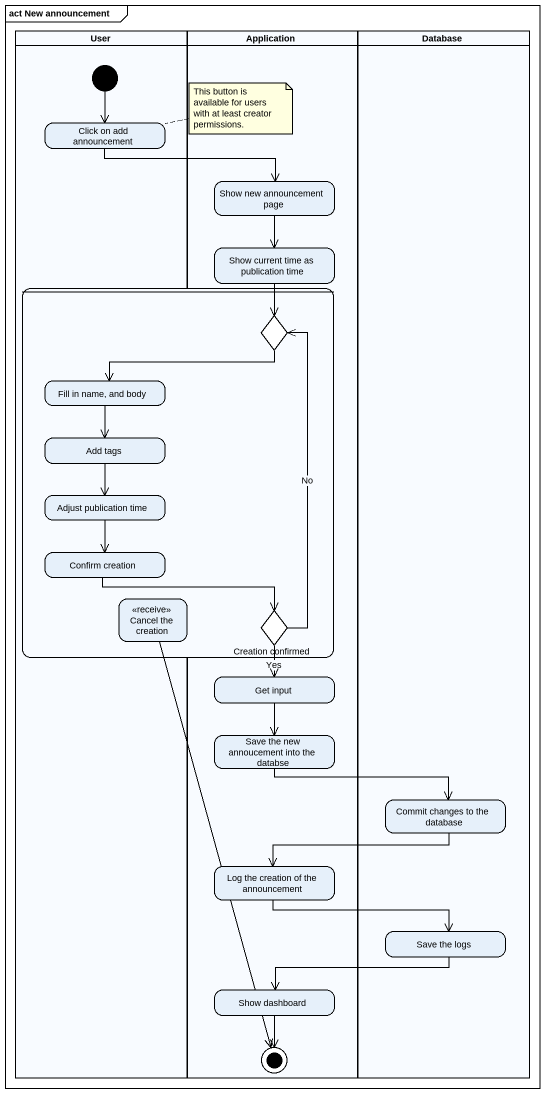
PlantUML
@startuml
mainframe act New announcement
hide empty description
state User <<partition>> {
  state "Click on add announcement" as Click_on_add_announcement
  [*] --> Click_on_add_announcement
}
state Application <<partition>> {
  state "Show new announcement page" as Show_new_announcement_page
  state "Show current time as publication time" as Show_current_time_as
  state "Get input" as Get_input
  state "Save the new annoucement into the databse" as Save_the_new_annoucement
  state "Log the creation of the announcement" as Log_the_creation_of_the
  state "Show dashboard" as Show_dashboard
  state final1 <<end>>
}
state "Database" as Database_ <<partition>> {
  state "Commit changes to the database" as Commit_changes_to_the
  state "Save the logs" as Save_the_logs
}
state " " as state1 {
  state choice1 <<choice>>
  state "Fill in name, and body" as Fill_in_name_and_body
  state "Add tags" as Add_tags
  state "Adjust publication time" as Adjust_publication_time
  state "Confirm creation" as Confirm_creation
  state "Cancel the creation" as Cancel_the_creation <<receive>>
  state "Creation confirmed" as Creation_confirmed <<choice>>
}
Click_on_add_announcement -right-> Show_new_announcement_page
Show_new_announcement_page --> Show_current_time_as
Show_current_time_as --> choice1
choice1 -left-> Fill_in_name_and_body
Fill_in_name_and_body --> Add_tags
Add_tags --> Adjust_publication_time
Adjust_publication_time --> Confirm_creation
Confirm_creation -right-> Creation_confirmed
Cancel_the_creation --> final1
Creation_confirmed -up-> choice1 : No
Creation_confirmed --> Get_input : Yes
Get_input --> Save_the_new_annoucement
Save_the_new_annoucement -right-> Commit_changes_to_the
Commit_changes_to_the -left-> Log_the_creation_of_the
Log_the_creation_of_the -right-> Save_the_logs
Save_the_logs -left-> Show_dashboard
Show_dashboard --> final1
note right of Click_on_add_announcement : This button is available for users with at least creator permissions.
@enduml
